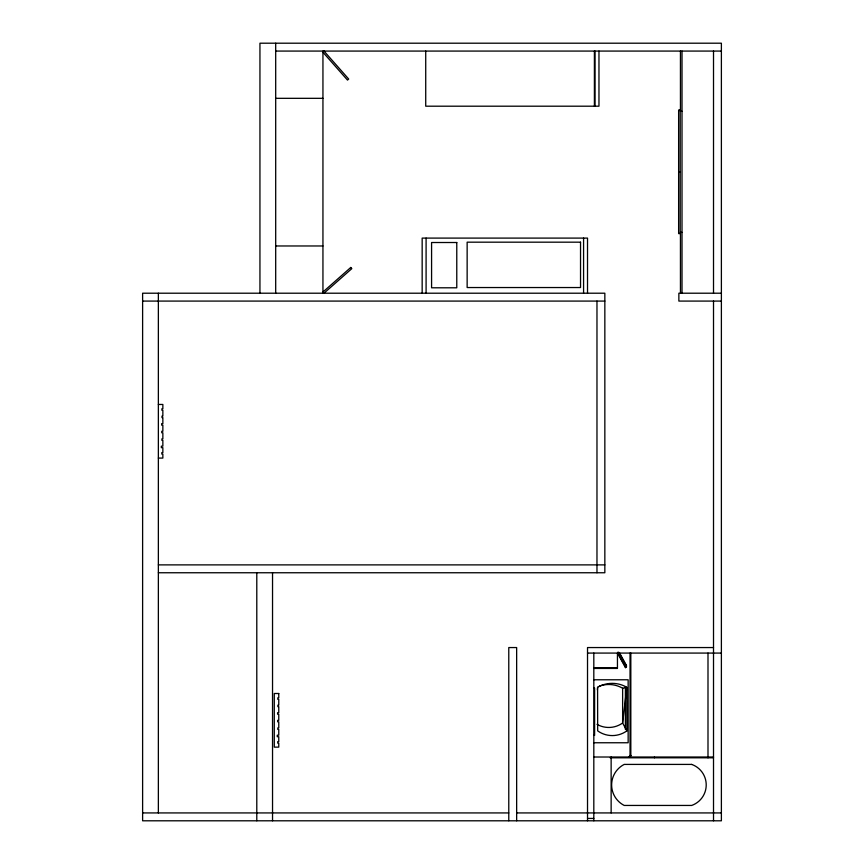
<?xml version="1.0" encoding="UTF-8"?>
<svg xmlns="http://www.w3.org/2000/svg" width="864" height="864" viewBox="0 0 864 864"><rect width="100%" height="100%" fill="white"/><g stroke="black" fill="none" stroke-linecap="round" stroke-linejoin="round"><path stroke-width="1.3" d="M597.391 689.926L597.586 687.28A29.138 29.138 0 0 1 626.8 687.28L626.886 730.868A24.991 24.991 0 0 1 597.672 730.868L597.586 687.28M630.828 653.076L630.828 755.752L628.927 757.015L630.04 755.438L630.04 653.076M628.927 757.015L630.828 755.438M626.443 665.42L626.443 667.105L625.482 667.645L625.482 665.95L626.443 665.42L619.348 652.558M599.292 686.178A27.648 27.648 0 0 1 622.631 688.23L626.8 687.28L622.631 722.995L626.886 730.868M275.692 51.073L721.386 51.073M275.692 98.323L322.942 98.323M682.009 111.305L680.443 111.305L680.443 51.073M682.009 232.373L680.443 232.373L680.443 292.583L682.009 292.583M275.692 245.97L322.942 245.97M721.386 293.209L678.866 293.209L678.866 301.082L721.386 301.082M142.614 301.082L604.843 301.082M158.36 404.46L162.853 404.46L162.853 408.769L161.903 408.769L161.903 410.27L162.853 410.27L162.853 416.092L161.989 416.092L161.989 417.604L162.853 417.604L162.853 423.652L161.676 423.652L161.676 425.153L162.853 425.153L162.853 431.276L161.752 431.276L161.752 432.778L162.853 432.778L162.853 438.869L161.903 438.869L161.903 440.37L162.853 440.37L162.853 446.159L161.352 446.159L161.352 447.671L162.853 447.671L162.853 452.596L161.827 452.596L161.827 454.097L162.853 454.097L162.853 458.082L158.36 458.082M158.36 564.883L604.843 564.883M158.36 572.756L604.843 572.756L604.843 293.209L142.614 293.209L142.614 820.8L721.386 820.8L721.386 43.2L259.945 43.2L259.945 293.209M713.513 647.557L587.52 647.557L587.52 820.8M587.52 653.076L721.386 653.076M593.816 667.645L617.447 667.645M593.816 668.434L617.447 668.434L617.447 653.076L625.482 667.645M593.816 679.774L628.15 679.774L628.15 742.759L593.816 742.759M593.816 688.111L594.605 688.111L594.605 735.361L593.816 735.361M593.816 757.015L713.513 757.015M610.157 757.804L713.513 757.804M142.614 812.927L508.777 812.927M516.65 812.927L721.386 812.927M587.52 818.435L593.816 818.435M630.04 755.438L630.828 755.752M618.7 652.255L626.443 666.295L625.482 666.824L617.89 653.065M617.89 652.201L625.482 665.95M713.513 51.073L713.513 293.209M713.513 301.082L713.513 820.8M707.994 653.076L707.994 757.847M682.009 51.073L682.009 293.209M654.448 757.015L654.448 757.804M625.396 686.891L625.396 729.4M622.631 688.23L622.631 722.995A23.706 23.706 0 0 1 596.981 724.324M611.14 757.015L611.14 812.927M598.968 51.073L598.968 106.196L425.725 106.196L425.725 51.073M596.97 301.082L596.97 572.756M595.026 51.073L595.026 106.196M594.4 51.073L594.4 106.196M593.816 653.076L593.816 820.8M587.52 293.209L587.52 238.097L422.161 238.097L422.161 293.209M583.578 238.097L583.578 293.209M516.65 820.8L516.65 647.557L508.777 647.557L508.777 820.8M426.092 238.097L426.092 293.209M322.942 51.073L322.942 293.209M275.692 43.2L275.692 293.209M272.538 572.756L272.538 820.8M256.792 572.756L256.792 820.8M158.36 293.209L158.36 812.927M324.119 51.214L322.942 52.25L347.501 80.082L348.689 79.045L324.119 51.214M350.762 267.462L322.942 292.032L323.978 293.209L351.81 268.65L350.762 267.462M680.206 110.02L678.629 110.02L678.629 171.655L680.206 171.655L680.206 110.02M680.206 172.001L678.629 172.001L678.629 233.604L680.206 233.604L680.206 172.001M580.532 242.179L467.143 242.179L467.143 287.539L580.532 287.539L580.532 242.179M456.775 242.514L431.579 242.514L431.579 287.798L456.775 287.798L456.775 242.514M278.759 693.5L274.277 693.5L274.277 747.133L278.759 747.133L278.759 743.148L277.744 743.148L277.744 741.647L278.759 741.647L278.759 736.711L277.268 736.711L277.268 735.21L278.759 735.21L278.759 729.421L277.819 729.421L277.819 727.909L278.759 727.909L278.759 721.829L277.657 721.829L277.657 720.328L278.759 720.328L278.759 714.204L277.582 714.204L277.582 712.703L278.759 712.703L278.759 706.644L277.895 706.644L277.895 705.143L278.759 705.143L278.759 699.322L277.819 699.322L277.819 697.82L278.759 697.82L278.759 693.5M691.675 764.413L624.208 764.413A23.026 23.026 0 0 0 624.208 805.442L691.675 805.442A21.74 21.74 0 0 0 691.675 764.413"/></g></svg>
